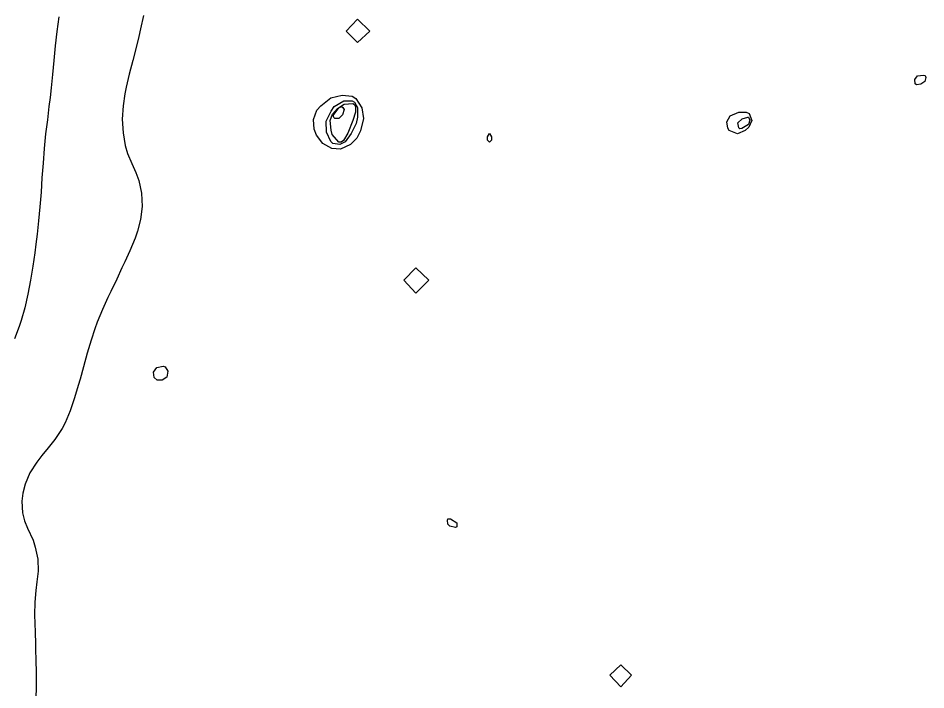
# Model space of a CAD drawing. Header units: feet. Extents: x 333642 to 335017, y 470420 to 471851.
# Drawn here: x 334006.5 to 334316.8, y 471052.5 to 471282 of the extents above; entities that cross this region are included whole.
import ezdxf

# ---------------------------------------------------------------- set-up
doc = ezdxf.new("R2010")
doc.units = ezdxf.units.FT
doc.header["$MEASUREMENT"] = 0
doc.layers.add('Contour', color=7, linetype='CONTINUOUS', true_color=0xffffff)

msp = doc.modelspace()

# ---------------------------------------------------------------- linework, layer by layer
at = {"layer": 'Contour', "color": 18, "linetype": 'Continuous', "true_color": 0x000000}
for points, elevation in [([(334020.441779, 471282.436447), (334019.734719, 471277.466236), (334019.175852, 471272.483337), (334018.70497, 471267.55758), (334018.209864, 471262.743949), (334017.812428, 471258.171668), (334017.428988, 471254.919955), (334017.041094, 471251.803732), (334016.525824, 471247.242872), (334015.90664, 471242.415552), (334015.465677, 471237.491605), (334015.070284, 471232.49867), (334014.655559, 471227.492895), (334014.376831, 471222.509272), (334013.967958, 471217.5551), (334013.485081, 471212.738061), (334013.055005, 471208.152358), (334012.611827, 471204.779013), (334012.1737, 471201.770225), (334011.582077, 471197.246689), (334010.728253, 471192.465838), (334009.81918, 471187.645934), (334008.824604, 471183.050509), (334007.55592, 471178.717002), (334006.881098, 471176.61588), (334005.315014, 471172.389156)], -10), ([(334049.312981, 471282.915631), (334048.354754, 471278.321529), (334047.765808, 471275.68652), (334046.837755, 471271.951602), (334045.737589, 471267.569832), (334044.519806, 471262.883595), (334043.471902, 471258.40195), (334043.030396, 471256.130271), (334042.435033, 471252.029605), (334042.112625, 471247.425154), (334042.358568, 471242.858503), (334043.095701, 471238.526493), (334043.910278, 471235.739504), (334045.399469, 471232.345591), (334046.797242, 471229.248025), (334047.771058, 471226.480569), (334048.700827, 471222.161231), (334048.934543, 471217.644323), (334048.337607, 471213.189559), (334047.277192, 471209.174178), (334046.518775, 471206.794749), (334044.665214, 471202.482983), (334042.947176, 471198.726691), (334041.98176, 471196.718119), (334040.247054, 471192.80234), (334038.167022, 471188.630773), (334037.192889, 471186.550931), (334035.356414, 471182.402888), (334033.536876, 471178.168787), (334032.69881, 471175.820442), (334031.506554, 471172.013022), (334030.14586, 471167.482961), (334028.8693, 471162.857859), (334027.739228, 471158.622658), (334027.075776, 471156.501445), (334025.809316, 471152.308897), (334024.291683, 471147.885177), (334022.578188, 471143.785874), (334021.533725, 471141.837095), (334019.110985, 471138.088692), (334016.82258, 471135.222496), (334014.605134, 471132.572917), (334012.961513, 471130.298212), (334010.549719, 471126.625071), (334008.971202, 471122.815231), (334008.146304, 471119.752618), (334007.737869, 471117.026448), (334008.056189, 471113.008308), (334008.645818, 471110.309463), (334009.714303, 471107.735738), (334011.647734, 471103.688135), (334012.307025, 471101.296293), (334013.302943, 471097.163659), (334013.304918, 471093.034028), (334012.852038, 471089.392341), (334012.605239, 471086.507618), (334012.200998, 471082.430327), (334012.154136, 471078.113044), (334012.260514, 471075.171784), (334012.390527, 471072.232437), (334012.408543, 471068.255482), (334012.460768, 471066.379844), (334012.538687, 471062.513061), (334012.642924, 471058.580022), (334012.640278, 471056.646786), (334012.707532, 471052.552821), (334012.393913, 471048.532508)], -10.5), ([(334122.5, 471281.626217), (334126.72524, 471277.5), (334122.5, 471273.615293), (334118.649468, 471277.5), (334122.5, 471281.626217)], -10.5), ([(334316.520625, 471262.419882), (334316.789676, 471261.744607), (334316.420612, 471260.380557), (334315.048032, 471259.422312), (334313.587083, 471259.157601), (334313.114709, 471259.589149), (334313.038044, 471261.031159), (334313.920347, 471262.254651), (334316.018308, 471262.544001), (334316.520625, 471262.419882)], -10.5), ([(334121.91082, 471254.541487), (334123.967682, 471251.344878), (334124.533202, 471247.757637), (334123.494725, 471243.512632), (334122.297514, 471240.98489), (334120.117291, 471238.84418), (334116.688327, 471237.259065), (334113.722479, 471237.432765), (334110.632925, 471239.138796), (334108.553713, 471241.999633), (334107.704807, 471244.061429), (334107.421775, 471247.350283), (334108.654139, 471250.507523), (334109.999075, 471252.050149), (334113.402395, 471254.722061), (334117.309803, 471255.681691), (334120.723901, 471255.286997), (334121.91082, 471254.541487)], -10.5), ([(334121.534736, 471253.234942), (334122.559529, 471251.502084), (334122.556651, 471248.185483), (334122.043109, 471246.048371), (334120.353005, 471242.636194), (334118.353327, 471239.780906), (334116.527641, 471238.874127), (334114.123205, 471239.175848), (334113.39023, 471239.842627), (334111.93988, 471243.08739), (334111.783604, 471246.755671), (334113.483808, 471250.182078), (334114.578463, 471251.853916), (334117.825506, 471253.70812), (334120.673635, 471253.715745), (334121.534736, 471253.234942)], -10), ([(334121.538808, 471252.483785), (334121.886771, 471251.654138), (334121.86856, 471249.875567), (334120.916223, 471246.977007), (334119.267303, 471242.707177), (334117.67569, 471240.211662), (334116.899434, 471239.64096), (334116.163788, 471239.649435), (334113.902313, 471242.250012), (334113.539065, 471243.723441), (334113.174842, 471247.034943), (334113.996682, 471249.228921), (334115.727462, 471251.165798), (334117.937289, 471252.613833), (334120.895632, 471252.776036), (334121.538808, 471252.483785)], -9.5), ([(334117.532667, 471251.520684), (334118.002661, 471250.817027), (334117.394127, 471249.000741), (334116.143134, 471247.651209), (334114.809488, 471247.741763), (334114.406728, 471248.06798), (334114.244142, 471248.775376), (334116.080286, 471251.378368), (334117.102745, 471251.768347), (334117.532667, 471251.520684)], -9), ([(334256.345251, 471249.364463), (334257.312589, 471247.065871), (334256.289269, 471244.722765), (334255.041947, 471243.589307), (334252.44502, 471242.480885), (334249.588681, 471243.573404), (334249.06568, 471244.445607), (334248.765778, 471246.558169), (334249.883393, 471248.652907), (334252.811269, 471249.864932), (334255.393612, 471249.842897), (334256.345251, 471249.364463)], -10.5), ([(334256.202815, 471248.136275), (334256.670201, 471247.09569), (334256.123926, 471245.657133), (334253.932055, 471244.244644), (334253.24577, 471244.195443), (334252.828808, 471244.566841), (334252.529213, 471246.282936), (334254.01413, 471247.649755), (334255.995158, 471248.179518), (334256.202815, 471248.136275)], -10), ([(334167.583701, 471242.628682), (334168.35584, 471241.408666), (334168.32191, 471240.298259), (334167.603392, 471239.655905), (334166.945151, 471240.285037), (334166.908889, 471241.441412), (334167.583701, 471242.628682), (334167.583701, 471242.628682)], -10.5), ([(334142.5, 471196.675426), (334146.923399, 471192.5), (334142.5, 471188.001442), (334138.316243, 471192.5), (334142.5, 471196.675426)], -10.5), ([(334056.821129, 471162.860628), (334057.659276, 471161.391217), (334057.374597, 471159.302841), (334055.771505, 471158.32547), (334054.074245, 471158.371095), (334053.025457, 471159.27142), (334052.750314, 471161.09328), (334053.923637, 471162.69201), (334056.136878, 471163.11063), (334056.821129, 471162.860628)], -10.5), ([(334156.490036, 471109.007786), (334156.428101, 471108.213811), (334156.027424, 471108.016333), (334154.060005, 471108.462711), (334153.379892, 471109.104974), (334153.237811, 471110.532954), (334153.432127, 471110.938094), (334154.28252, 471110.922895), (334156.420303, 471109.53452), (334156.490036, 471109.007786)], -10.5), ([(334212.5, 471061.100493), (334216.18028, 471057.5), (334212.5, 471053.498783), (334208.799726, 471057.5), (334212.5, 471061.100493)], -10.5)]:
    msp.add_lwpolyline(points, dxfattribs=dict(at, elevation=elevation))

doc.saveas('drawing.dxf')
